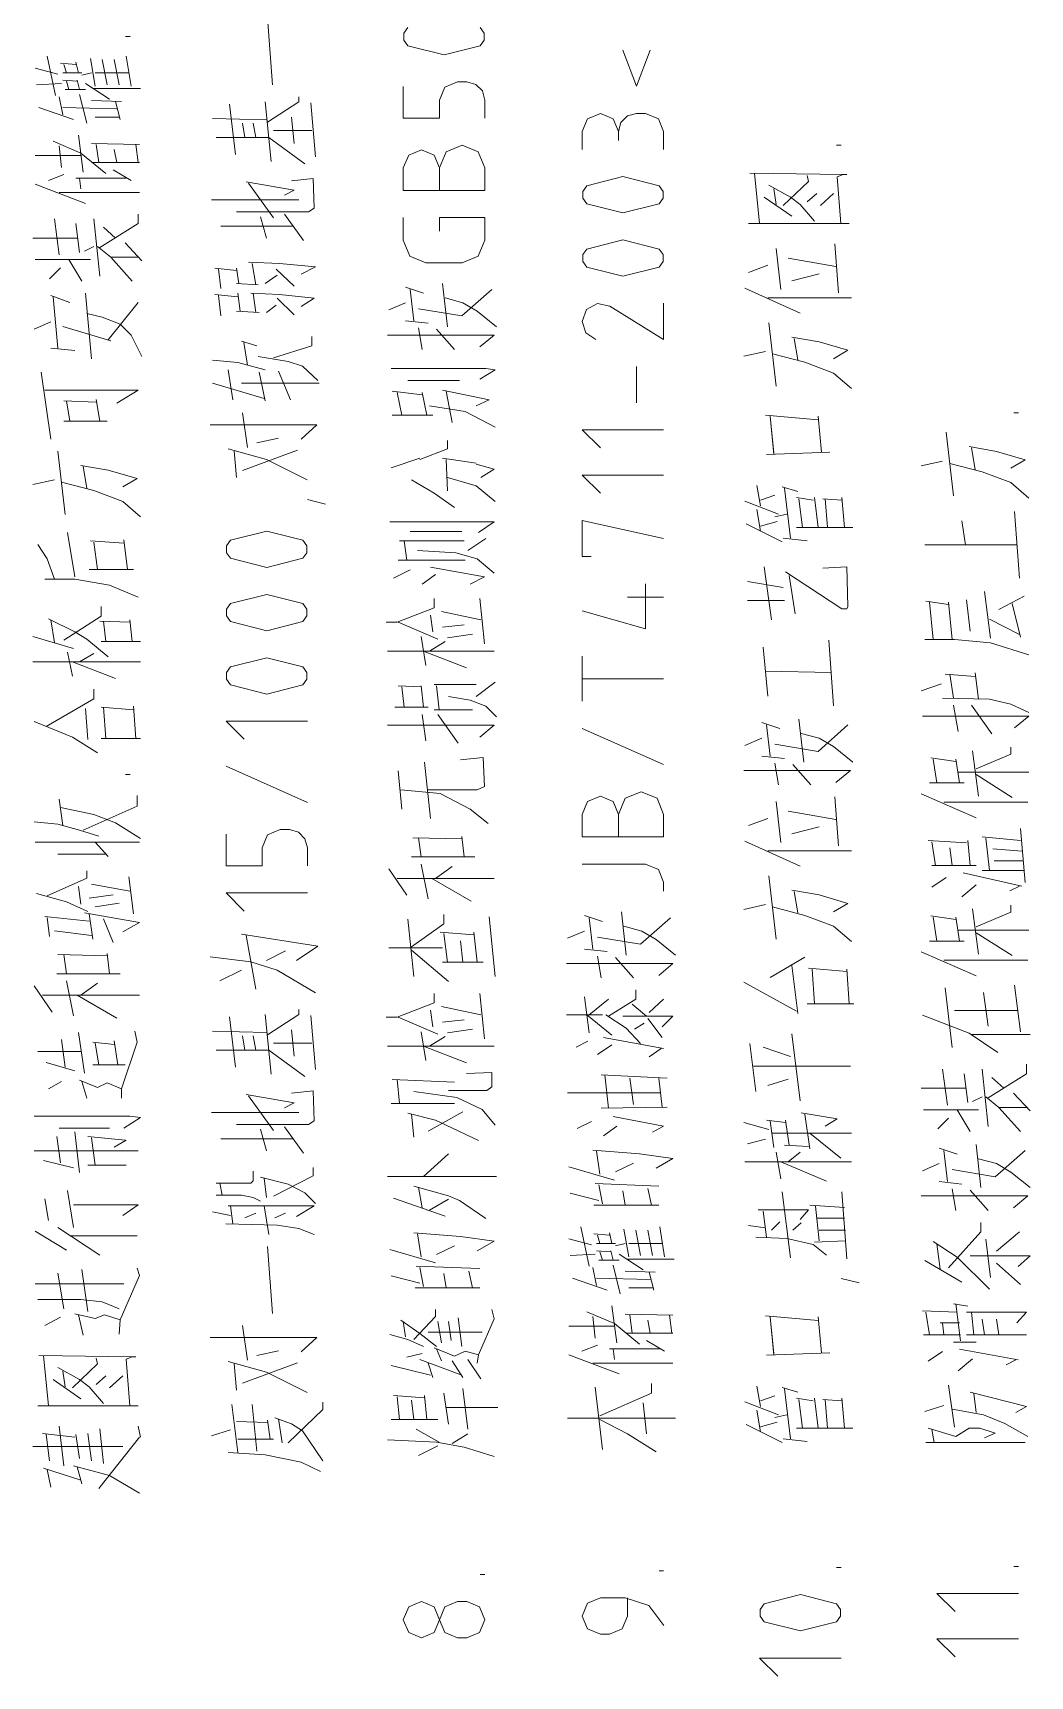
# Model space of a CAD drawing. Header units: millimetres. Extents: x 0 to 829, y 0 to 586.
# Drawn here: x 422.6 to 461.4, y 402.5 to 466.5 of the extents above; entities that cross this region are included whole.
import ezdxf

# ---------------------------------------------------------------- set-up
doc = ezdxf.new("R2010")
doc.units = ezdxf.units.MM

msp = doc.modelspace()

# ---------------------------------------------------------------- linework, layer by layer
at = {"color": 0, "lineweight": 0}
for points in [[(431.881139, 464.431944), (431.694167, 467.038972)], [(437.151639, 466.6615), (436.996417, 466.442778), (436.996417, 466.174667), (437.151639, 465.955944)], [(439.970333, 465.955944), (440.125556, 466.174667), (440.125556, 466.442778), (439.970333, 466.6615)], [(426.342528, 466.315778), (426.166139, 466.315778)], [(437.151639, 465.955944), (438.559222, 465.603167), (439.970333, 465.955944)], [(445.523056, 465.786611), (446.052222, 464.379028), (446.581389, 465.786611)], [(423.442694, 464.015667), (423.114611, 465.553778)], [(424.232917, 465.229222), (423.629667, 465.275083)], [(423.8625, 464.901139), (423.76725, 465.229222)], [(424.328167, 464.901139), (424.232917, 465.320944)], [(424.980806, 464.389611), (424.793833, 465.462056)], [(425.2595, 465.416194), (425.446472, 464.435472)], [(425.912139, 464.435472), (425.725167, 465.416194)], [(426.377806, 464.389611), (426.190833, 465.553778)], [(422.648944, 465.088111), (423.534417, 464.855278)], [(422.694806, 464.435472), (423.675528, 464.481333)], [(423.721389, 464.901139), (424.46575, 464.901139)], [(424.282306, 464.576583), (423.721389, 464.622444)], [(423.8625, 464.576583), (423.954222, 464.2485)], [(424.374028, 464.2485), (424.282306, 464.622444)], [(424.46575, 464.809417), (424.839694, 464.901139)], [(424.606861, 464.481333), (425.538194, 463.878083)], [(424.980806, 464.901139), (426.286083, 464.901139)], [(439.088389, 464.548361), (438.590972, 464.340222), (438.382833, 463.842806)], [(439.441167, 464.548361), (439.088389, 464.548361)], [(440.143194, 463.842806), (440.051472, 464.195583), (439.793944, 464.453111), (439.441167, 464.548361)], [(423.721389, 463.271306), (423.580278, 463.969806)], [(423.816639, 464.2485), (424.606861, 464.2485)], [(424.652722, 462.943222), (424.374028, 464.065056)], [(424.934944, 464.297889), (426.75175, 464.297889)], [(431.694167, 462.985556), (432.907722, 463.779306), (432.907722, 463.96275)], [(438.382833, 463.842806), (438.382833, 463.140778), (436.97525, 463.140778), (436.97525, 464.371972)], [(440.143194, 463.140778), (440.143194, 463.842806)], [(422.790056, 463.55), (424.141194, 463.084333)], [(423.721389, 463.55), (425.820417, 463.504139)], [(424.839694, 463.828694), (426.003861, 463.782833)], [(425.958, 463.084333), (425.771028, 463.782833)], [(430.438278, 461.726139), (430.205444, 463.684056)], [(431.835278, 461.447444), (431.602444, 463.779306)], [(433.560361, 461.634417), (433.373389, 463.729917)], [(445.346667, 462.618667), (445.142056, 463.116083), (444.644639, 463.324222), (444.143694, 463.116083), (443.939083, 462.618667)], [(446.052222, 463.324222), (445.699444, 463.228972), (445.441917, 462.971444), (445.346667, 462.618667)], [(446.052222, 463.324222), (446.405, 463.324222)], [(447.107028, 462.618667), (446.902417, 463.116083), (446.405, 463.324222)], [(424.980806, 463.179583), (425.912139, 463.179583)], [(429.552806, 463.126667), (431.648306, 463.077278)], [(430.808694, 462.378778), (430.716972, 462.939694)], [(431.2285, 462.378778), (431.136778, 462.939694)], [(431.927, 462.661), (433.41925, 462.661)], [(432.72075, 462.145944), (432.6255, 463.172528)], [(443.939083, 461.913111), (443.939083, 462.618667)], [(445.346667, 462.618667), (445.346667, 462.265889)], [(447.107028, 462.618667), (447.107028, 461.913111)], [(423.347444, 462.244722), (424.419889, 461.779056), (425.400611, 460.988833)], [(423.675528, 461.221667), (423.580278, 462.05775)], [(424.328167, 462.477556), (424.515139, 461.034694)], [(424.839694, 462.153), (426.705889, 462.107139)], [(425.118389, 461.408639), (425.026667, 462.107139)], [(426.6565, 461.408639), (426.564778, 462.107139)], [(429.690389, 462.378778), (431.740028, 462.378778)], [(431.740028, 462.378778), (433.140556, 461.355722)], [(440.143194, 461.204028), (439.885667, 461.824917), (439.264778, 462.082444), (438.640361, 461.824917), (438.382833, 461.204028), (438.178222, 461.701444), (437.680806, 461.906056), (437.183389, 461.701444), (436.97525, 461.204028)], [(454.010889, 462.082444), (453.8345, 462.082444)], [(422.648944, 461.687333), (424.419889, 461.687333)], [(424.885556, 461.408639), (426.705889, 461.408639)], [(425.820417, 461.408639), (425.725167, 461.920167)], [(423.164, 460.706611), (423.76725, 460.939444)], [(424.232917, 460.801861), (426.190833, 460.801861)], [(424.419889, 460.382056), (424.374028, 460.801861)], [(426.377806, 460.706611), (425.679306, 461.126417)], [(430.484139, 459.489528), (433.278139, 459.489528), (433.510972, 459.630639), (433.465111, 460.794806), (432.6255, 460.703083)], [(430.854556, 460.657222), (432.72075, 460.329139), (432.346806, 460.142167)], [(436.97525, 461.204028), (436.97525, 460.322083), (440.143194, 460.322083)], [(438.382833, 461.204028), (438.382833, 460.322083)], [(440.143194, 460.322083), (440.143194, 461.204028)], [(446.930639, 460.505528), (445.523056, 460.861833), (444.115472, 460.505528)], [(454.095556, 460.950028), (450.458417, 460.995889)], [(450.645389, 460.995889), (450.832361, 459.037972)], [(451.763694, 459.736472), (452.740889, 460.667806), (452.695028, 460.900639)], [(454.233139, 460.950028), (454.095556, 460.950028), (453.862722, 460.854778)], [(454.000306, 459.037972), (453.862722, 460.854778)], [(422.648944, 460.569028), (424.606861, 459.821139)], [(423.580278, 460.240944), (426.705889, 460.240944)], [(431.927, 459.256694), (430.949806, 460.607833)], [(444.115472, 460.505528), (443.96025, 460.286806), (443.96025, 460.018694), (444.115472, 459.8035)], [(446.930639, 459.8035), (447.089389, 460.018694), (447.089389, 460.286806), (446.930639, 460.505528)], [(451.019333, 460.064556), (452.091778, 459.316667)], [(452.416333, 459.782333), (452.042389, 460.064556), (451.206306, 460.530222)], [(451.485, 459.782333), (451.38975, 460.389111)], [(452.695028, 459.877583), (453.068972, 460.202139)], [(453.210083, 459.736472), (453.721611, 460.202139)], [(425.167778, 458.099583), (426.6565, 459.030917), (426.6565, 459.401333)], [(429.503417, 459.955194), (432.907722, 459.955194)], [(433.094694, 458.371222), (432.346806, 459.397806)], [(444.115472, 459.8035), (445.523056, 459.447194), (446.930639, 459.8035)], [(452.97725, 459.129694), (452.416333, 459.782333)], [(423.580278, 457.817361), (423.396833, 459.217889)], [(424.374028, 457.912611), (424.232917, 459.030917)], [(425.167778, 456.981278), (424.934944, 459.217889)], [(425.305361, 458.889806), (425.771028, 458.47)], [(429.877361, 458.932139), (432.674889, 458.932139)], [(431.648306, 458.466472), (431.415472, 459.302556)], [(436.97525, 458.385333), (436.97525, 459.267278)], [(438.382833, 458.738111), (438.382833, 459.267278), (440.143194, 459.267278), (440.143194, 458.385333)], [(450.412556, 459.037972), (454.328389, 459.037972)], [(450.458417, 459.037972), (454.141417, 459.037972)], [(422.557222, 458.47), (424.282306, 458.47)], [(424.561, 457.958472), (424.934944, 458.145444)], [(425.072528, 458.145444), (425.587583, 457.725639), (426.423667, 456.794306)], [(426.797611, 457.584528), (426.144972, 458.283028)], [(436.97525, 458.385333), (437.232778, 457.764444), (437.857194, 457.506917)], [(439.264778, 457.506917), (439.885667, 457.764444), (440.143194, 458.385333)], [(446.930639, 458.039611), (445.523056, 458.395917), (444.115472, 458.039611)], [(453.908583, 456.335694), (453.767472, 458.244222)], [(422.648944, 457.633917), (424.793833, 457.633917)], [(424.46575, 456.794306), (423.954222, 457.633917)], [(425.587583, 457.725639), (426.6565, 457.725639)], [(430.949806, 457.531611), (432.159833, 457.48575)], [(431.2285, 456.646139), (431.090917, 457.48575)], [(432.159833, 457.48575), (433.560361, 457.348167), (432.999444, 457.065944)], [(439.264778, 457.506917), (437.857194, 457.506917)], [(444.115472, 458.039611), (443.96025, 457.824417), (443.96025, 457.556306), (444.115472, 457.337583)], [(446.930639, 457.337583), (447.089389, 457.556306), (447.089389, 457.824417), (446.930639, 458.039611)], [(451.671972, 456.473278), (451.485, 458.060778)], [(451.950667, 457.686833), (453.813333, 457.35875)], [(423.209861, 456.886028), (423.629667, 457.305833)], [(429.644528, 457.298778), (430.484139, 457.207056)], [(429.785639, 457.252917), (429.877361, 456.508556)], [(430.575861, 456.695528), (430.484139, 457.298778)], [(431.602444, 456.695528), (432.068111, 457.020083)], [(432.72075, 456.600278), (432.02225, 457.252917)], [(444.115472, 457.337583), (445.523056, 456.981278), (446.930639, 457.337583)], [(450.412556, 457.125917), (451.156917, 457.408139)], [(452.091778, 456.801361), (453.160694, 457.080056)], [(423.255722, 456.233389), (424.000083, 455.954694)], [(423.534417, 454.18375), (423.347444, 456.187528)], [(424.606861, 456.328639), (424.839694, 453.763944)], [(430.53, 456.180472), (429.644528, 456.275722)], [(429.785639, 456.229861), (429.877361, 455.436111)], [(430.484139, 456.695528), (431.32375, 456.646139)], [(430.621722, 455.623083), (430.53, 456.321583)], [(431.041528, 456.321583), (432.159833, 456.275722), (433.510972, 456.134611), (432.999444, 455.810056)], [(431.2285, 455.577222), (431.136778, 456.321583)], [(437.059917, 456.557944), (437.758417, 456.325111)], [(437.384472, 455.252667), (437.243361, 456.466222)], [(437.571444, 455.718333), (439.250667, 455.439639), (440.414833, 456.466222)], [(438.68975, 455.019833), (438.502778, 456.699056)], [(450.271444, 456.522667), (452.416333, 455.541944)], [(424.652722, 455.534889), (425.2595, 455.393778), (425.958, 455.115083)], [(425.492333, 454.508306), (426.6565, 455.954694)], [(430.484139, 455.623083), (431.369611, 455.577222)], [(431.648306, 455.577222), (432.02225, 455.855917)], [(432.72075, 455.481972), (432.068111, 456.134611)], [(436.407278, 455.672472), (437.059917, 455.951167)], [(438.598028, 456.138139), (439.296528, 455.951167), (439.853917, 455.626611), (440.601806, 455.019833)], [(445.011528, 455.824167), (444.535278, 455.922944), (444.108417, 455.683056), (443.939083, 455.224444)], [(445.011528, 455.824167), (447.107028, 454.518889), (447.107028, 455.93)], [(451.156917, 456.148722), (454.420111, 456.148722)], [(422.603083, 454.928111), (423.255722, 455.210333)], [(423.721389, 455.023361), (425.587583, 454.462444)], [(425.958, 455.115083), (426.377806, 454.695278), (426.797611, 453.855667)], [(437.059917, 455.252667), (437.945389, 455.160944)], [(437.712556, 454.134361), (437.571444, 454.973972)], [(438.968444, 454.134361), (438.269944, 454.928111)], [(443.939083, 455.224444), (444.083722, 454.783472), (444.46825, 454.518889)], [(451.485, 452.698556), (451.206306, 455.168)], [(430.671111, 454.458917), (431.274361, 454.271944)], [(430.903944, 453.524056), (430.762833, 454.409528)], [(431.927, 453.806278), (433.41925, 454.271944), (433.41925, 454.642361)], [(436.357889, 454.695278), (440.506556, 454.695278), (439.949167, 454.229611)], [(452.091778, 454.610611), (453.160694, 454.423639), (454.279, 454.099083), (453.721611, 453.771)], [(452.324611, 453.725139), (452.1835, 454.56475)], [(423.255722, 454.18375), (424.187056, 454.092028)], [(429.552806, 453.711028), (430.53, 453.619306), (431.602444, 453.340611)], [(431.32375, 453.852139), (432.487917, 453.665167), (433.045306, 453.478194), (433.652083, 452.920806)], [(450.225583, 453.86625), (451.065194, 454.049694)], [(451.343889, 453.957972), (452.603306, 453.633417), (453.721611, 453.213611), (454.420111, 452.606833)], [(423.255722, 450.641861), (422.881778, 453.252417)], [(430.343028, 452.172917), (430.156056, 453.340611)], [(431.602444, 452.127056), (431.369611, 453.245361)], [(432.579639, 452.172917), (432.113972, 453.291222)], [(436.499, 453.39), (440.182, 453.39), (440.552417, 453.344139), (439.949167, 452.970194)], [(446.052222, 452.0565), (446.052222, 453.464083)], [(423.022889, 452.553917), (426.6565, 452.553917), (425.820417, 452.038861)], [(429.552806, 452.825556), (431.556583, 452.218778)], [(430.671111, 452.825556), (433.697944, 452.825556)], [(436.544861, 452.504528), (437.712556, 452.363417)], [(436.918806, 451.573194), (436.731833, 452.458667)], [(437.151639, 452.924333), (439.155417, 452.924333)], [(437.896, 451.573194), (437.712556, 452.458667)], [(438.502778, 452.550389), (440.319583, 452.176444)], [(438.876722, 451.290972), (438.643889, 452.504528)], [(425.026667, 452.084722), (423.76725, 452.134111)], [(423.8625, 452.134111), (424.000083, 451.340361)], [(425.167778, 451.340361), (425.026667, 452.179972)], [(437.99125, 451.943611), (439.38825, 451.710778)], [(439.38825, 451.710778), (440.552417, 451.107528)], [(440.319583, 452.176444), (439.808056, 451.943611)], [(423.76725, 451.340361), (425.446472, 451.340361)], [(429.457556, 451.195722), (433.606222, 451.195722), (432.999444, 450.634806)], [(430.903944, 450.31025), (430.716972, 451.661389)], [(436.544861, 451.573194), (438.128833, 451.573194)], [(453.114833, 451.393278), (451.065194, 451.58025)], [(451.38975, 450.042139), (451.252167, 451.534389)], [(451.38975, 450.091528), (451.252167, 451.534389)], [(453.255944, 450.137389), (453.114833, 451.534389)], [(460.911222, 451.668444), (460.738361, 451.668444)], [(431.274361, 450.497222), (432.113972, 450.684194)], [(437.617306, 449.848111), (438.68975, 450.267917), (438.68975, 450.592472)], [(447.107028, 450.998167), (443.939083, 450.998167), (444.644639, 450.296139)], [(458.385333, 448.437), (458.106639, 450.906444)], [(423.816639, 447.70675), (423.534417, 450.176194)], [(430.156056, 450.264389), (431.648306, 449.844583), (433.232278, 449.050833)], [(430.484139, 449.146083), (430.388889, 450.169139)], [(430.716972, 449.424778), (432.861861, 450.215)], [(436.499, 449.520028), (437.617306, 449.893972)], [(438.502778, 449.893972), (439.808056, 449.707)], [(438.68975, 448.634556), (438.643889, 449.848111)], [(451.111056, 450.042139), (453.5805, 450.137389)], [(457.125917, 449.601167), (457.965528, 449.788139)], [(458.992111, 450.349056), (460.064556, 450.162083), (461.182861, 449.834), (460.621944, 449.509444)], [(459.224944, 449.463583), (459.083833, 450.299667)], [(424.419889, 449.615278), (425.492333, 449.428306), (426.610639, 449.10375), (426.05325, 448.779194)], [(424.652722, 448.729806), (424.515139, 449.569417)], [(438.68975, 449.149611), (439.808056, 448.821528), (440.552417, 448.21475)], [(439.808056, 449.661139), (440.506556, 449.474167), (439.995028, 449.149611)], [(447.107028, 449.237806), (443.939083, 449.237806), (444.644639, 448.535778)], [(458.244222, 449.696417), (459.503639, 449.368333), (460.621944, 448.948528), (461.320444, 448.345278)], [(422.557222, 448.870917), (423.396833, 449.057889)], [(423.675528, 448.962639), (424.934944, 448.638083), (426.05325, 448.218278), (426.75175, 447.6115)], [(437.29275, 449.054361), (438.178222, 448.542833), (438.968444, 447.981917)], [(450.878222, 448.038361), (450.737111, 448.832111)], [(451.717833, 448.78625), (452.324611, 448.599278)], [(452.042389, 446.782472), (451.809556, 448.736861)], [(433.948417, 448.112444), (433.242861, 448.288833)], [(450.271444, 448.225333), (451.576722, 447.713806)], [(450.878222, 447.061167), (450.737111, 447.900778)], [(450.878222, 448.271194), (451.439139, 448.458167)], [(452.275222, 448.366444), (452.927861, 448.271194)], [(452.508056, 447.202278), (452.370472, 448.320583)], [(453.114833, 447.202278), (452.97725, 448.366444)], [(453.301806, 448.320583), (454.046167, 448.271194)], [(453.393528, 448.320583), (453.488778, 447.202278)], [(454.046167, 448.366444), (454.141417, 447.202278)], [(436.453139, 447.424528), (440.506556, 447.424528), (439.899778, 447.004722)], [(447.107028, 446.771889), (443.939083, 447.477444), (443.939083, 446.069861), (444.291861, 446.069861)], [(450.320833, 447.339861), (451.717833, 446.641361)], [(451.530861, 447.435111), (450.878222, 447.248139)], [(451.439139, 447.618556), (451.904806, 447.713806)], [(458.713417, 447.459806), (458.851, 446.524944)], [(460.950028, 445.223194), (460.763056, 447.830222)], [(424.187056, 445.283167), (423.908361, 447.00825)], [(424.793833, 446.680167), (426.099111, 446.588444)], [(425.072528, 445.561861), (424.934944, 446.634306)], [(426.236694, 445.561861), (426.099111, 446.726028)], [(430.251306, 446.704861), (430.092556, 446.486139), (430.092556, 446.218028), (430.251306, 446.002833)], [(433.066472, 446.704861), (431.658889, 447.061167), (430.251306, 446.704861)], [(433.066472, 446.002833), (433.225222, 446.218028), (433.225222, 446.486139), (433.066472, 446.704861)], [(436.827083, 446.680167), (439.342389, 446.680167)], [(437.105778, 445.932278), (437.010528, 446.680167)], [(439.250667, 447.050583), (437.243361, 447.050583)], [(440.182, 446.771889), (439.4835, 446.306222)], [(451.763694, 446.782472), (452.695028, 446.687222)], [(452.275222, 447.202278), (454.465972, 447.202278)], [(422.744194, 446.539056), (423.114611, 445.981667), (423.396833, 445.187917)], [(430.251306, 446.002833), (431.658889, 445.646528), (433.066472, 446.002833)], [(439.38825, 445.932278), (436.777694, 445.932278)], [(437.525583, 446.306222), (439.014306, 446.210972)], [(440.506556, 445.42075), (439.853917, 445.978139), (439.014306, 446.210972)], [(457.267028, 446.524944), (460.854778, 446.524944)], [(424.747972, 445.561861), (426.473056, 445.561861)], [(436.59425, 445.233778), (437.243361, 445.558333)], [(437.712556, 445.000944), (438.224083, 445.374889)], [(438.037111, 445.653583), (440.136139, 445.279639), (439.575222, 445.000944)], [(451.298028, 443.611), (451.019333, 445.664167)], [(451.855417, 445.477194), (454.046167, 444.030806), (454.233139, 444.030806), (454.279, 444.126056), (454.233139, 445.664167), (453.301806, 445.614778)], [(451.996528, 445.336083), (452.229361, 443.843833)], [(423.022889, 445.187917), (424.187056, 445.187917), (425.538194, 444.955083), (426.6565, 444.489417)], [(443.939083, 443.956722), (446.405, 443.251167), (446.405, 445.011528)], [(450.366694, 445.10325), (451.763694, 444.870417)], [(459.831722, 442.891333), (459.598889, 444.708139)], [(425.213639, 443.745056), (425.213639, 444.119)], [(430.251306, 444.242472), (430.092556, 444.02375), (430.092556, 443.755639), (430.251306, 443.536917)], [(433.066472, 444.242472), (431.658889, 444.59525), (430.251306, 444.242472)], [(433.066472, 443.536917), (433.225222, 443.755639), (433.225222, 444.02375), (433.066472, 444.242472)], [(436.731833, 443.508694), (438.178222, 444.069611), (438.178222, 444.440028)], [(440.136139, 442.669083), (439.949167, 444.440028)], [(445.699444, 444.485889), (447.107028, 444.485889)], [(451.809556, 444.358889), (450.366694, 444.358889)], [(458.198361, 444.196611), (457.312889, 444.337722)], [(457.454, 444.288333), (457.595111, 442.845472)], [(458.339472, 442.845472), (458.198361, 444.288333)], [(459.037972, 443.170028), (458.896861, 444.383583)], [(460.156278, 444.009639), (461.137, 444.521167)], [(460.995889, 442.937194), (460.667806, 444.242472)], [(423.164, 443.649806), (424.187056, 443.138278), (424.652722, 442.859583), (425.492333, 442.161083)], [(423.396833, 442.718472), (423.255722, 443.603944)], [(423.76725, 442.813722), (425.213639, 443.745056)], [(425.167778, 443.558083), (426.331944, 443.512222)], [(425.400611, 442.764333), (425.305361, 443.558083)], [(426.423667, 442.764333), (426.331944, 443.603944)], [(430.251306, 443.536917), (431.658889, 443.180611), (433.066472, 443.536917)], [(436.312028, 443.508694), (436.731833, 443.508694)], [(436.777694, 443.508694), (438.315806, 442.856056)], [(438.128833, 443.138278), (438.037111, 443.787389)], [(438.456917, 443.9285), (439.995028, 443.603944)], [(438.502778, 443.321722), (439.342389, 443.416972)], [(459.782333, 443.635694), (460.950028, 443.032444)], [(422.557222, 442.951306), (424.141194, 442.485639)], [(425.213639, 442.764333), (426.75175, 442.764333)], [(437.850139, 441.833), (437.663167, 442.951306)], [(437.99125, 442.390389), (438.598028, 442.764333)], [(438.68975, 442.901917), (439.666944, 443.043028)], [(453.721611, 440.256083), (453.534639, 442.820778)], [(457.267028, 442.845472), (458.431194, 442.845472), (459.831722, 442.704361), (461.320444, 442.238694)], [(424.095333, 441.413194), (423.908361, 442.348056)], [(424.374028, 441.974111), (424.934944, 442.298667)], [(433.066472, 441.776556), (431.658889, 442.129333), (430.251306, 441.776556)], [(436.357889, 442.390389), (440.506556, 442.390389)], [(437.758417, 442.390389), (439.434111, 441.73775)], [(443.939083, 440.436), (443.939083, 442.196361)], [(451.156917, 440.630028), (450.973472, 442.538556)], [(422.557222, 441.974111), (426.705889, 441.974111)], [(422.694806, 441.974111), (426.75175, 441.974111)], [(424.095333, 441.974111), (425.771028, 441.321472)], [(430.251306, 441.776556), (430.092556, 441.557833), (430.092556, 441.289722), (430.251306, 441.071)], [(433.066472, 441.071), (433.225222, 441.289722), (433.225222, 441.557833), (433.066472, 441.776556)], [(451.065194, 441.607222), (453.626361, 441.561361)], [(458.060778, 441.494333), (459.224944, 441.399083)], [(458.244222, 441.494333), (458.385333, 440.559472)], [(459.366056, 440.513611), (459.224944, 441.540194)], [(424.934944, 440.527722), (424.934944, 440.901667)], [(430.251306, 441.071), (431.658889, 440.718222), (433.066472, 441.071)], [(436.777694, 441.03925), (437.663167, 440.993389)], [(437.010528, 440.199639), (436.918806, 440.993389)], [(437.663167, 441.03925), (437.758417, 440.199639)], [(438.178222, 441.085111), (439.808056, 441.085111)], [(438.365194, 440.107917), (438.269944, 441.03925)], [(439.808056, 440.619444), (440.552417, 441.180361)], [(447.107028, 441.314417), (443.939083, 441.314417)], [(457.125917, 440.841694), (457.919667, 441.120389)], [(423.06875, 439.455278), (424.934944, 440.527722)], [(425.213639, 440.203167), (426.473056, 440.107917)], [(425.400611, 438.989611), (425.305361, 440.203167)], [(426.564778, 438.989611), (426.473056, 440.249028)], [(436.640111, 440.199639), (437.945389, 440.199639)], [(438.735611, 440.619444), (439.575222, 440.481861), (440.182, 440.249028), (440.601806, 439.829222)], [(457.965528, 440.559472), (459.782333, 440.513611)], [(458.385333, 440.280778), (458.572306, 439.257722)], [(459.877583, 439.162472), (459.083833, 440.280778)], [(461.320444, 440.002083), (460.621944, 440.326639), (459.782333, 440.513611)], [(422.603083, 439.64225), (424.095333, 439.039)], [(424.702111, 438.94375), (424.606861, 440.157306)], [(433.242861, 439.663417), (430.074917, 439.663417), (430.776944, 438.957861)], [(437.850139, 438.894361), (437.712556, 439.920944)], [(438.178222, 440.107917), (439.666944, 440.107917)], [(439.109556, 438.802639), (438.315806, 439.920944)], [(450.924083, 439.603444), (451.622583, 439.370611)], [(452.557444, 438.065333), (452.370472, 439.744556)], [(457.175306, 439.860972), (461.320444, 439.860972), (460.763056, 439.395306)], [(424.095333, 439.039), (425.072528, 438.432222)], [(425.213639, 438.989611), (426.75175, 438.989611)], [(426.473056, 438.989611), (426.564778, 438.989611)], [(436.357889, 439.501139), (440.506556, 439.501139), (439.949167, 439.035472)], [(447.107028, 437.970083), (443.939083, 439.377667)], [(450.271444, 438.717972), (450.924083, 438.996667)], [(451.252167, 438.298167), (451.111056, 439.511722)], [(451.439139, 438.763833), (453.114833, 438.485139), (454.279, 439.511722)], [(452.462194, 439.183639), (453.160694, 438.996667), (453.721611, 438.672111), (454.465972, 438.065333)], [(450.924083, 438.298167), (451.809556, 438.206444)], [(459.129694, 438.509833), (459.366056, 436.738889)], [(459.270806, 437.811333), (460.621944, 438.37225), (460.621944, 438.650944)], [(433.242861, 436.495472), (430.074917, 437.903056)], [(436.918806, 436.237944), (436.777694, 437.730194)], [(438.037111, 435.867528), (437.804278, 438.058278)], [(439.853917, 436.985833), (440.136139, 437.123417), (440.08675, 438.241722), (439.201278, 438.15)], [(450.225583, 437.740778), (454.37425, 437.740778), (453.813333, 437.275111)], [(451.576722, 437.179861), (451.439139, 438.019472)], [(452.836139, 437.179861), (452.137639, 437.973611)], [(457.499861, 438.231139), (458.480583, 438.090028)], [(457.732694, 437.253944), (457.595111, 438.185278)], [(458.618167, 437.253944), (458.480583, 438.185278)], [(458.572306, 437.670222), (461.320444, 437.670222)], [(426.342528, 437.5785), (426.166139, 437.5785)], [(438.411056, 436.844722), (436.872944, 436.985833)], [(439.853917, 436.985833), (437.945389, 436.985833)], [(457.454, 437.253944), (458.805139, 437.253944)], [(460.667806, 436.693028), (459.270806, 437.5785)], [(423.721389, 435.602944), (423.580278, 436.629528)], [(424.515139, 435.4195), (426.610639, 436.350833), (426.610639, 436.770639)], [(438.411056, 436.844722), (439.575222, 436.237944)], [(447.107028, 436.033333), (446.8495, 436.65775), (446.228611, 436.915278), (445.604194, 436.65775), (445.346667, 436.033333), (445.142056, 436.53075), (444.644639, 436.738889), (444.143694, 436.53075), (443.939083, 436.033333)], [(451.671972, 434.94325), (451.485, 436.527222)], [(453.908583, 434.805667), (453.767472, 436.714194)], [(457.125917, 436.834139), (459.270806, 435.899278)], [(458.011389, 436.506056), (461.274583, 436.506056)], [(422.603083, 435.744056), (423.534417, 435.652333), (424.374028, 435.4195), (425.118389, 435.186667)], [(423.629667, 436.304972), (424.934944, 436.02275)], [(424.934944, 436.02275), (425.771028, 435.698194), (426.75175, 435.091417)], [(439.575222, 436.237944), (440.273722, 435.680556)], [(443.939083, 436.033333), (443.939083, 435.154917), (447.107028, 435.154917)], [(445.346667, 436.033333), (445.346667, 435.154917)], [(447.107028, 435.154917), (447.107028, 436.033333)], [(450.412556, 435.595889), (451.156917, 435.874583)], [(451.950667, 436.156806), (453.813333, 435.828722)], [(431.4825, 434.735111), (431.4825, 434.029556), (430.074917, 434.029556), (430.074917, 435.26075)], [(432.188056, 435.437139), (431.690639, 435.232528), (431.4825, 434.735111)], [(432.540833, 435.437139), (432.188056, 435.437139)], [(433.242861, 434.735111), (433.147611, 435.084361), (432.890083, 435.345417), (432.540833, 435.437139)], [(439.250667, 435.073778), (437.338611, 435.119639)], [(437.571444, 435.119639), (437.663167, 434.375278)], [(439.342389, 434.375278), (439.250667, 435.169028)], [(452.091778, 435.271333), (453.160694, 435.550028)], [(459.503639, 435.154917), (460.995889, 435.013806)], [(459.64475, 435.109056), (459.782333, 433.849639)], [(461.182861, 433.383972), (460.995889, 435.483)], [(422.648944, 434.950306), (426.705889, 434.950306)], [(423.534417, 434.484639), (425.400611, 434.484639)], [(425.492333, 434.392917), (424.980806, 434.950306)], [(433.242861, 434.029556), (433.242861, 434.735111)], [(450.271444, 434.989111), (452.416333, 434.011917)], [(451.156917, 434.618694), (454.420111, 434.618694)], [(457.408139, 435.013806), (458.896861, 434.922083)], [(457.545722, 434.967944), (457.686833, 434.036611)], [(458.339472, 434.036611), (458.244222, 434.735111)], [(459.037972, 434.036611), (458.94625, 435.013806)], [(461.04175, 434.597528), (459.923444, 434.68925)], [(423.114611, 432.854806), (424.652722, 433.553306), (424.652722, 433.832)], [(437.105778, 432.883028), (436.407278, 433.909611)], [(437.29275, 434.375278), (439.762194, 434.375278)], [(437.663167, 434.096583), (437.945389, 432.745444)], [(438.224083, 433.535667), (438.876722, 434.001333)], [(446.405, 434.096583), (443.939083, 434.096583)], [(447.107028, 433.394556), (446.902417, 433.891972), (446.405, 434.096583)], [(457.545722, 434.036611), (459.270806, 434.036611)], [(459.503639, 433.849639), (461.137, 433.849639)], [(459.969306, 434.223583), (461.087611, 434.223583)], [(424.419889, 432.53025), (424.328167, 433.22875)], [(424.839694, 433.320472), (426.331944, 433.041778)], [(426.473056, 432.156306), (426.286083, 433.599167)], [(436.731833, 433.535667), (440.506556, 433.535667)], [(439.621083, 432.650194), (438.082972, 433.535667)], [(447.107028, 433.041778), (447.107028, 433.394556)], [(451.485, 431.168528), (451.206306, 433.637972)], [(457.545722, 433.197), (458.106639, 433.570944)], [(458.713417, 432.826583), (459.270806, 433.29225)], [(461.04175, 433.242861), (458.759278, 433.757917)], [(460.576083, 433.059417), (460.950028, 433.242861)], [(422.694806, 432.946528), (423.8625, 432.621972), (424.702111, 432.248028)], [(424.747972, 432.763083), (425.679306, 432.900667)], [(424.980806, 432.435), (425.912139, 432.576111)], [(433.242861, 432.97475), (430.074917, 432.97475), (430.776944, 432.269194)], [(450.225583, 432.332694), (451.065194, 432.519667)], [(452.091778, 433.080583), (453.160694, 432.893611), (454.279, 432.565528), (453.721611, 432.240972)], [(452.324611, 432.195111), (452.1835, 433.034722)], [(459.270806, 431.658889), (460.621944, 432.219806), (460.621944, 432.4985)], [(424.747972, 431.877611), (423.022889, 432.061056)], [(423.209861, 431.270833), (423.114611, 432.015194)], [(424.561, 432.202167), (426.705889, 431.828222), (426.05325, 431.457806)], [(424.885556, 431.175583), (424.747972, 432.156306)], [(425.679306, 431.038), (425.305361, 431.969333)], [(437.384472, 429.715083), (437.151639, 431.951694)], [(437.29275, 430.87925), (438.548639, 431.764722), (438.548639, 432.138667)], [(440.552417, 429.715083), (440.319583, 432.043417)], [(444.020222, 432.092806), (444.72225, 431.859972)], [(444.348306, 430.787528), (444.207194, 432.001083)], [(444.535278, 431.253194), (446.210972, 430.9745), (447.378667, 432.001083)], [(445.653583, 430.554694), (445.466611, 432.233917)], [(451.343889, 432.427944), (452.603306, 432.099861), (453.721611, 431.680056), (454.420111, 431.076806)], [(457.499861, 432.078694), (458.480583, 431.941111)], [(457.732694, 431.1015), (457.595111, 432.032833)], [(458.618167, 431.1015), (458.480583, 432.032833)], [(459.129694, 432.357389), (459.366056, 430.586444)], [(423.396833, 431.503667), (424.839694, 431.316694)], [(430.671111, 431.369611), (433.652083, 430.900417), (432.812472, 430.343028)], [(431.2285, 429.224722), (430.854556, 431.320222)], [(438.411056, 431.440167), (439.716333, 431.344917)], [(438.68975, 430.276), (438.548639, 431.394306)], [(439.716333, 431.440167), (439.853917, 430.276)], [(443.371111, 431.207333), (444.020222, 431.489556)], [(445.558333, 431.673), (446.260361, 431.489556), (446.81775, 431.161472), (447.562111, 430.554694)], [(458.572306, 431.521306), (461.320444, 431.521306)], [(460.667806, 430.540583), (459.270806, 431.426056)], [(425.446472, 430.526472), (423.534417, 430.572333)], [(423.76725, 430.572333), (423.8625, 429.824444)], [(425.538194, 429.824444), (425.446472, 430.618194)], [(431.648306, 430.343028), (432.392667, 430.716972)], [(436.407278, 430.833389), (438.502778, 430.833389)], [(437.29275, 430.741667), (438.735611, 429.528111)], [(439.296528, 430.276), (439.201278, 431.112083)], [(444.020222, 430.787528), (444.905694, 430.695806)], [(457.125917, 430.681694), (459.270806, 429.750361)], [(457.454, 431.1015), (458.805139, 431.1015)], [(431.041528, 430.297167), (429.457556, 430.484139)], [(429.8315, 429.549278), (430.671111, 429.969083)], [(431.041528, 430.297167), (432.068111, 429.969083)], [(433.560361, 429.083611), (432.068111, 429.969083)], [(438.502778, 430.276), (440.08675, 430.276)], [(443.321722, 430.230139), (447.470389, 430.230139), (446.913, 429.764472)], [(444.672861, 429.669222), (444.535278, 430.508833)], [(445.932278, 429.669222), (445.233778, 430.462972)], [(451.252167, 429.676278), (452.603306, 430.470028)], [(452.324611, 428.279278), (452.091778, 430.145472)], [(452.740889, 430.050222), (454.233139, 429.909111)], [(452.97725, 428.653222), (452.882, 430.004361)], [(454.233139, 430.004361), (454.328389, 428.653222)], [(458.011389, 430.353611), (461.274583, 430.353611)], [(423.301583, 428.335722), (422.603083, 429.358778)], [(423.488556, 429.824444), (425.958, 429.824444)], [(423.8625, 429.54575), (424.141194, 428.194611)], [(424.419889, 428.988361), (425.072528, 429.454028)], [(450.225583, 429.492833), (452.275222, 428.374528)], [(460.995889, 427.559611), (460.763056, 429.376417)], [(422.931167, 428.988361), (426.705889, 428.988361)], [(425.820417, 428.102889), (424.282306, 428.988361)], [(436.731833, 428.131111), (438.178222, 428.6885), (438.178222, 429.062444)], [(440.136139, 427.2915), (439.949167, 429.062444)], [(444.207194, 427.527861), (444.020222, 428.924861)], [(444.207194, 428.226361), (444.955083, 428.833139)], [(444.955083, 428.1805), (446.027528, 428.833139), (446.027528, 429.203556)], [(446.539056, 428.318083), (447.096444, 428.833139)], [(452.695028, 428.653222), (454.511833, 428.653222)], [(458.060778, 429.284694), (458.339472, 426.952833)], [(459.5495, 429.097722), (459.736472, 427.792444)], [(430.438278, 426.194361), (430.205444, 428.152278)], [(431.835278, 425.915667), (431.602444, 428.244)], [(431.694167, 427.453778), (432.907722, 428.244), (432.907722, 428.430972)], [(433.560361, 426.102639), (433.373389, 428.198139)], [(436.312028, 428.131111), (436.731833, 428.131111)], [(436.777694, 428.131111), (438.315806, 427.478472)], [(438.128833, 427.757167), (438.037111, 428.409806)], [(438.456917, 428.550917), (439.995028, 428.222833)], [(438.502778, 427.944139), (439.342389, 428.035861)], [(443.321722, 428.226361), (444.72225, 428.226361)], [(444.115472, 428.226361), (445.092667, 427.432611)], [(444.859833, 428.226361), (445.653583, 427.711306), (446.210972, 427.108056)], [(445.512472, 428.1805), (447.470389, 428.1805), (447.050583, 427.760694)], [(445.886417, 428.646167), (446.443806, 428.1805)], [(446.493194, 428.08525), (447.050583, 427.340889)], [(458.992111, 427.51375), (457.175306, 428.21225)], [(460.900639, 428.399222), (458.431194, 428.399222)], [(424.561, 425.958), (424.328167, 427.541972)], [(425.072528, 425.397083), (425.446472, 425.584056), (426.003861, 425.351222), (426.610639, 427.168028), (426.518917, 427.587833)], [(429.552806, 427.594889), (431.648306, 427.5455)], [(430.808694, 426.847), (430.716972, 427.407917)], [(431.2285, 426.847), (431.136778, 427.407917)], [(432.72075, 426.614167), (432.6255, 427.64075)], [(437.850139, 426.451889), (437.663167, 427.570194)], [(437.99125, 427.012806), (438.598028, 427.383222)], [(438.68975, 427.524333), (439.666944, 427.665444)], [(445.978139, 427.665444), (446.352083, 427.898278)], [(452.091778, 427.489056), (452.416333, 424.8785)], [(458.992111, 427.51375), (460.110417, 426.765861)], [(459.083833, 427.464361), (461.369833, 427.464361)], [(422.744194, 426.797611), (424.419889, 426.797611)], [(423.816639, 426.190833), (423.675528, 427.263278)], [(425.725167, 427.076306), (424.885556, 427.168028)], [(424.980806, 427.122167), (425.118389, 426.282556)], [(425.866278, 426.282556), (425.725167, 427.217417)], [(429.690389, 426.847), (431.740028, 426.847)], [(431.740028, 426.847), (433.140556, 425.823944)], [(431.927, 427.125694), (433.41925, 427.125694)], [(436.357889, 427.012806), (440.506556, 427.012806)], [(437.758417, 427.012806), (439.434111, 426.360167)], [(443.695667, 426.966944), (444.161333, 427.199778)], [(444.535278, 426.68825), (445.092667, 427.062194)], [(444.768111, 427.340889), (447.096444, 426.921083)], [(446.539056, 426.593), (447.004722, 426.921083)], [(450.69125, 425.248917), (450.458417, 427.115111)], [(452.042389, 426.603583), (450.973472, 426.974)], [(423.06875, 426.377806), (424.187056, 426.049722)], [(424.885556, 426.282556), (426.144972, 426.282556)], [(450.599528, 426.229639), (454.37425, 426.229639)], [(458.1525, 424.716222), (457.965528, 426.113222)], [(459.736472, 423.876611), (459.503639, 426.113222)], [(459.736472, 424.994917), (461.228722, 425.92625), (461.228722, 426.300194)], [(423.164, 425.351222), (423.675528, 425.629917)], [(424.374028, 425.679306), (425.072528, 425.397083)], [(424.652722, 424.977278), (424.46575, 425.629917)], [(438.968444, 425.612278), (436.544861, 425.707528)], [(436.731833, 425.707528), (436.827083, 424.776194)], [(438.735611, 425.287722), (440.227861, 425.287722), (440.414833, 425.428833), (440.414833, 425.986222), (439.434111, 425.940361)], [(444.672861, 425.8945), (447.237556, 425.756917)], [(444.955083, 424.589222), (444.813972, 425.8945)], [(445.932278, 424.730333), (445.791167, 425.756917)], [(447.050583, 424.638611), (446.913, 425.756917)], [(451.156917, 425.48175), (451.950667, 425.718111)], [(458.94625, 424.807944), (458.805139, 425.92625)], [(459.877583, 425.788667), (460.34325, 425.368861)], [(426.003861, 424.977278), (426.003861, 425.351222)], [(430.484139, 423.95775), (433.278139, 423.95775), (433.510972, 424.098861), (433.465111, 425.263028), (432.6255, 425.171306)], [(430.854556, 425.121917), (432.72075, 424.797361), (432.346806, 424.610389)], [(431.927, 423.724917), (430.949806, 425.076056)], [(437.384472, 425.241861), (439.063694, 425.009028), (440.040889, 424.543361), (440.552417, 423.936583)], [(443.371111, 425.196), (446.958861, 425.196)], [(457.125917, 425.368861), (458.851, 425.368861)], [(459.129694, 424.857333), (459.503639, 425.040778)], [(459.64475, 425.040778), (460.156278, 424.6245), (460.995889, 423.689639)], [(461.369833, 424.483389), (460.717194, 425.181889)], [(422.603083, 424.278778), (426.331944, 424.278778), (426.75175, 424.232917), (426.099111, 423.813111)], [(429.503417, 424.423417), (432.907722, 424.423417)], [(436.499, 424.776194), (438.968444, 424.776194)], [(437.151639, 424.40225), (438.224083, 424.123556), (438.643889, 423.936583), (439.899778, 423.329806)], [(437.384472, 423.470917), (437.29275, 424.356389)], [(437.945389, 423.70375), (439.296528, 424.448111)], [(444.672861, 424.589222), (447.237556, 424.638611)], [(446.676639, 423.657889), (447.096444, 423.890722), (445.142056, 424.264667)], [(452.462194, 424.412833), (453.862722, 424.18), (453.393528, 423.897778)], [(452.790278, 423.012306), (452.603306, 424.363444)], [(457.221167, 424.52925), (459.366056, 424.52925)], [(457.778556, 423.784889), (458.198361, 424.204694)], [(459.037972, 423.689639), (458.526444, 424.52925)], [(460.156278, 424.6245), (461.228722, 424.6245)], [(423.580278, 423.813111), (425.538194, 423.813111)], [(424.374028, 422.088028), (424.187056, 423.675528)], [(431.648306, 422.934694), (431.415472, 423.770778)], [(433.094694, 422.839444), (432.346806, 423.866028)], [(443.741528, 423.799), (444.302444, 424.077694)], [(444.768111, 423.520306), (445.279639, 423.890722)], [(450.225583, 424.038889), (451.206306, 423.760194)], [(451.111056, 424.130611), (451.855417, 424.038889)], [(451.38975, 423.061694), (451.252167, 424.08475)], [(451.343889, 423.619083), (454.420111, 423.619083)], [(451.855417, 424.130611), (451.996528, 423.153417)], [(452.790278, 423.619083), (454.000306, 422.641889)], [(422.603083, 422.927639), (426.6565, 422.927639)], [(423.629667, 422.461972), (423.488556, 423.488556)], [(424.702111, 423.488556), (426.144972, 423.347444)], [(424.980806, 422.37025), (424.839694, 423.442694)], [(426.190833, 423.347444), (425.725167, 423.06875)], [(429.877361, 423.400361), (432.674889, 423.400361)], [(447.470389, 422.634833), (446.165111, 422.818278), (444.348306, 422.959389)], [(444.627, 422.028056), (444.489417, 422.913528)], [(450.366694, 423.199278), (451.065194, 423.38625)], [(451.809556, 423.153417), (452.740889, 423.107556)], [(457.827944, 423.037), (458.526444, 422.804167)], [(458.1525, 421.73525), (458.011389, 422.945278)], [(458.339472, 422.200917), (460.015167, 421.918694), (461.182861, 422.945278)], [(459.457778, 421.498889), (459.270806, 423.178111)], [(422.977028, 422.557222), (424.141194, 422.275)], [(424.702111, 422.37025), (426.190833, 422.37025)], [(431.927, 421.16375), (433.465111, 421.953972), (433.465111, 422.282056)], [(437.758417, 421.932806), (438.735611, 422.818278)], [(443.416972, 422.30675), (445.187917, 421.795222)], [(445.233778, 422.119778), (445.932278, 422.447861)], [(447.470389, 422.634833), (446.81775, 422.260889)], [(450.271444, 422.500778), (454.420111, 422.500778)], [(451.485, 422.874722), (451.671972, 421.848139)], [(451.671972, 422.500778), (453.442917, 421.756417)], [(451.950667, 422.500778), (452.416333, 422.874722)], [(457.175306, 422.151528), (457.827944, 422.43375)], [(459.366056, 422.620722), (460.064556, 422.43375), (460.621944, 422.105667), (461.369833, 421.498889)], [(429.690389, 421.675278), (431.041528, 421.675278), (431.136778, 421.767), (431.136778, 422.140944)], [(429.923222, 421.209611), (429.8315, 421.675278)], [(431.415472, 421.908111), (432.487917, 421.629417), (433.140556, 421.301333), (433.560361, 420.881528)], [(431.648306, 421.114361), (431.556583, 421.86225)], [(436.357889, 421.932806), (440.601806, 421.932806)], [(446.913, 421.562389), (444.440028, 421.654111)], [(457.827944, 421.73525), (458.713417, 421.64)], [(423.164, 420.225361), (423.022889, 421.064972)], [(424.141194, 419.946667), (423.908361, 421.389528)], [(429.690389, 421.209611), (430.671111, 421.209611), (431.136778, 421.114361), (431.415472, 420.976778)], [(436.59425, 421.093194), (438.598028, 420.394694)], [(437.384472, 421.558861), (438.735611, 421.184917), (439.155417, 421.001472), (440.182, 420.299444)], [(437.712556, 420.71925), (437.571444, 421.513)], [(437.99125, 420.627528), (438.735611, 421.047333)], [(443.462833, 421.280167), (444.581139, 421.001472)], [(444.581139, 421.60825), (444.72225, 420.863889)], [(445.607722, 420.8145), (445.512472, 421.375417)], [(446.630778, 420.8145), (446.493194, 421.467139)], [(452.042389, 418.771917), (451.717833, 421.336611)], [(454.233139, 418.726056), (454.046167, 421.336611)], [(457.125917, 421.174333), (461.274583, 421.174333), (460.717194, 420.708667)], [(458.480583, 420.613417), (458.339472, 421.453028)], [(459.736472, 420.613417), (459.037972, 421.407167)], [(426.05325, 420.412333), (426.6565, 420.832139), (424.141194, 420.832139)], [(429.552806, 420.556972), (430.251306, 420.415861)], [(430.156056, 420.789806), (433.510972, 420.789806)], [(430.343028, 420.091306), (430.251306, 420.789806)], [(430.808694, 420.324139), (431.2285, 420.511111)], [(431.740028, 419.6715), (431.556583, 420.789806)], [(431.976389, 420.324139), (432.392667, 420.511111)], [(433.510972, 420.789806), (432.812472, 420.37)], [(444.394167, 420.8145), (446.913, 420.8145)], [(452.740889, 420.638111), (450.7865, 420.638111)], [(451.111056, 419.565667), (450.973472, 420.588722)], [(452.740889, 420.638111), (452.416333, 420.264167)], [(452.790278, 420.821556), (454.141417, 420.729833)], [(453.160694, 419.424556), (453.023111, 420.775694)], [(422.648944, 419.805556), (423.8625, 419.061194)], [(425.167778, 418.874222), (423.534417, 419.946667)], [(430.064333, 420.091306), (432.068111, 420.041917)], [(432.068111, 420.041917), (432.907722, 419.904333), (433.510972, 419.6715)], [(440.506556, 419.413972), (439.201278, 419.600944), (437.384472, 419.742056)], [(437.663167, 418.810722), (437.525583, 419.696194)], [(444.207194, 418.440306), (443.882639, 419.978417)], [(445.000944, 419.650333), (444.394167, 419.696194)], [(445.092667, 419.325778), (445.000944, 419.745583)], [(445.745306, 418.810722), (445.558333, 419.883167)], [(446.027528, 419.837306), (446.210972, 418.860111)], [(446.676639, 418.860111), (446.493194, 419.837306)], [(447.145833, 418.810722), (446.958861, 419.978417)], [(450.412556, 420.031333), (451.065194, 419.936083)], [(451.298028, 419.844361), (451.622583, 420.172444)], [(452.137639, 419.844361), (452.462194, 420.123056)], [(453.068972, 420.310028), (454.141417, 420.310028)], [(454.187278, 419.844361), (453.160694, 419.844361)], [(458.198361, 418.376806), (459.457778, 419.777333), (459.457778, 420.14775)], [(460.064556, 419.029444), (460.950028, 419.777333)], [(424.049472, 419.618583), (426.610639, 419.618583)], [(431.881139, 416.595278), (431.694167, 419.205833)], [(436.453139, 419.089417), (438.224083, 418.577889)], [(438.269944, 418.902444), (438.968444, 419.230528)], [(440.506556, 419.413972), (439.853917, 419.043556)], [(443.416972, 419.509222), (444.302444, 419.276389)], [(444.489417, 419.325778), (445.233778, 419.325778)], [(444.627, 419.325778), (444.535278, 419.650333)], [(445.233778, 419.230528), (445.607722, 419.325778)], [(445.745306, 419.325778), (447.050583, 419.325778)], [(450.69125, 419.565667), (451.904806, 419.519806), (452.927861, 419.286972), (453.442917, 418.867167)], [(452.97725, 419.378694), (454.187278, 419.424556)], [(457.595111, 419.403389), (458.526444, 418.796611), (459.782333, 417.540722)], [(457.873806, 418.330944), (457.732694, 419.311667)], [(459.831722, 418.006389), (459.64475, 419.495111)], [(439.949167, 418.345056), (437.479722, 418.436778)], [(443.462833, 418.860111), (444.440028, 418.905972)], [(445.046806, 418.997694), (444.489417, 419.043556)], [(444.581139, 418.673139), (445.374889, 418.673139)], [(444.627, 418.997694), (444.72225, 418.673139)], [(445.142056, 418.673139), (445.046806, 419.043556)], [(445.42075, 417.367861), (445.142056, 418.486167)], [(445.374889, 418.905972), (446.306222, 418.299194)], [(445.699444, 418.719), (447.51625, 418.719)], [(457.267028, 418.659028), (458.713417, 417.819417)], [(459.037972, 418.842472), (461.369833, 418.842472), (460.900639, 418.426194)], [(460.064556, 418.563778), (460.995889, 417.724167)], [(423.76725, 416.775194), (423.534417, 418.175722)], [(424.702111, 416.683472), (424.46575, 418.313306)], [(425.958, 416.358917), (426.705889, 418.080472)], [(426.705889, 418.080472), (426.610639, 418.362694)], [(436.499, 418.062833), (437.617306, 417.784139)], [(437.617306, 418.390917), (437.758417, 417.646556)], [(438.643889, 417.597167), (438.548639, 418.158083)], [(439.666944, 417.597167), (439.529361, 418.249806)], [(443.554556, 417.974639), (444.905694, 417.505444)], [(444.489417, 417.692417), (444.348306, 418.390917)], [(444.489417, 417.974639), (446.584917, 417.92525)], [(445.607722, 418.253333), (446.771889, 418.207472)], [(446.726028, 417.505444), (446.539056, 418.207472)], [(454.716444, 417.787667), (454.010889, 417.964056)], [(426.099111, 417.755917), (422.648944, 417.755917)], [(422.744194, 417.149139), (424.419889, 417.149139), (425.2595, 417.057417), (425.912139, 416.775194)], [(437.430333, 417.597167), (439.949167, 417.597167)], [(445.745306, 417.600694), (446.676639, 417.600694)], [(424.187056, 416.59175), (424.980806, 416.404778), (425.351222, 416.542361), (425.958, 416.358917), (425.912139, 415.798)], [(424.515139, 415.752139), (424.328167, 416.542361)], [(437.384472, 415.593389), (438.224083, 416.478861), (438.224083, 416.761083)], [(440.506556, 416.387139), (440.414833, 416.761083)], [(444.115472, 416.669361), (445.187917, 416.203694), (446.165111, 415.409944)], [(445.092667, 416.902194), (445.279639, 415.455806)], [(445.607722, 416.574111), (447.470389, 416.52825)], [(445.886417, 415.82975), (445.791167, 416.52825)], [(447.424528, 415.82975), (447.329278, 416.52825)], [(453.114833, 416.327167), (451.065194, 416.514139)], [(457.175306, 416.701111), (458.526444, 416.65525)], [(457.454, 415.769778), (457.312889, 416.65525)], [(458.385333, 416.979806), (458.94625, 416.888083)], [(458.664028, 415.536944), (458.480583, 416.979806)], [(458.896861, 416.65525), (461.228722, 416.65525), (460.854778, 416.235444)], [(459.179083, 415.769778), (459.083833, 416.65525)], [(423.022889, 416.126083), (423.629667, 416.450639)], [(430.903944, 414.778472), (430.716972, 416.129611)], [(436.872944, 416.341278), (437.617306, 415.826222), (438.269944, 415.314694)], [(437.059917, 415.688639), (436.964667, 416.291889)], [(440.040889, 415.875611), (437.945389, 415.875611)], [(438.456917, 415.455806), (438.315806, 416.291889)], [(438.735611, 416.291889), (438.830861, 415.547528)], [(439.250667, 415.314694), (439.109556, 416.433)], [(439.853917, 414.662056), (439.899778, 414.990139), (440.506556, 416.387139)], [(443.416972, 416.108444), (445.187917, 416.108444)], [(444.440028, 415.642778), (444.348306, 416.482389)], [(446.584917, 415.82975), (446.493194, 416.341278)], [(451.38975, 414.976028), (451.252167, 416.468278)], [(451.38975, 415.025417), (451.252167, 416.468278)], [(453.255944, 415.071278), (453.114833, 416.468278)], [(457.873806, 416.235444), (458.618167, 416.235444)], [(458.011389, 415.769778), (457.965528, 416.235444)], [(459.598889, 415.769778), (459.503639, 416.373028)], [(460.064556, 416.373028), (460.156278, 415.769778)], [(429.457556, 415.663944), (433.606222, 415.663944), (432.999444, 415.103028)], [(436.453139, 415.780361), (437.151639, 415.593389), (437.758417, 415.314694)], [(438.178222, 415.268833), (438.968444, 414.94075), (439.38825, 415.127722), (439.899778, 414.990139)], [(438.456917, 414.753778), (438.269944, 415.222972)], [(443.9285, 415.13125), (444.535278, 415.364083)], [(445.000944, 415.222972), (446.958861, 415.222972)], [(445.187917, 414.803167), (445.142056, 415.222972)], [(445.653583, 415.82975), (447.470389, 415.82975)], [(447.145833, 415.13125), (446.443806, 415.551056)], [(458.664028, 415.769778), (457.221167, 415.769778)], [(458.385333, 415.487556), (459.270806, 415.487556)], [(458.896861, 415.769778), (461.228722, 415.769778)], [(426.423667, 414.912528), (422.790056, 414.958389)], [(422.977028, 414.958389), (423.164, 413.000472)], [(424.095333, 413.7025), (425.072528, 414.633833), (425.026667, 414.866667)], [(426.564778, 414.912528), (426.423667, 414.912528), (426.190833, 414.820806)], [(426.331944, 413.000472), (426.190833, 414.820806)], [(430.156056, 414.732611), (431.648306, 414.312806), (433.232278, 413.519056)], [(430.484139, 413.610778), (430.388889, 414.637361)], [(430.716972, 413.893), (432.861861, 414.683222)], [(431.274361, 414.965444), (432.113972, 415.148889)], [(437.105778, 414.894889), (437.712556, 415.036)], [(437.617306, 414.803167), (439.250667, 414.196389)], [(438.128833, 414.104667), (437.945389, 414.662056)], [(439.296528, 414.104667), (438.876722, 414.753778)], [(439.4835, 414.803167), (439.995028, 414.055278)], [(443.416972, 414.990139), (445.374889, 414.245778)], [(444.348306, 414.665583), (447.470389, 414.665583)], [(451.111056, 414.976028), (453.5805, 415.071278)], [(457.408139, 414.743194), (457.965528, 415.117139)], [(458.572306, 414.36925), (459.129694, 414.834917)], [(460.900639, 414.789056), (458.618167, 415.208861)], [(460.434972, 414.602083), (460.808917, 414.789056)], [(423.347444, 414.027056), (424.419889, 413.282694)], [(424.747972, 413.748361), (424.374028, 414.027056), (423.534417, 414.492722)], [(423.816639, 413.748361), (423.721389, 414.355139)], [(425.026667, 413.840083), (425.400611, 414.168167)], [(425.538194, 413.7025), (426.05325, 414.168167)], [(436.499, 414.570333), (438.037111, 414.196389)], [(425.305361, 413.095722), (424.747972, 413.748361)], [(436.59425, 413.402639), (437.804278, 413.310917)], [(436.827083, 412.471306), (436.731833, 413.356778)], [(437.804278, 413.402639), (437.896, 412.471306)], [(438.735611, 412.284333), (438.548639, 413.497889)], [(439.4835, 412.097361), (439.296528, 413.684861)], [(444.72225, 411.307139), (444.440028, 413.730722)], [(444.627, 412.612417), (446.630778, 413.497889), (446.630778, 413.871833)], [(450.878222, 412.97225), (450.737111, 413.766)], [(450.878222, 413.205083), (451.439139, 413.392056)], [(451.717833, 413.720139), (452.324611, 413.533167)], [(452.042389, 411.716361), (451.809556, 413.67075)], [(452.275222, 413.300333), (452.927861, 413.205083)], [(453.114833, 412.132639), (452.97725, 413.300333)], [(454.046167, 413.300333), (454.141417, 412.132639)], [(458.431194, 412.1785), (458.198361, 413.811861)], [(459.037972, 413.533167), (461.228722, 412.97225), (460.808917, 412.739417)], [(459.270806, 412.739417), (459.179083, 413.483778)], [(422.744194, 413.000472), (426.6565, 413.000472)], [(422.790056, 413.000472), (426.473056, 413.000472)], [(430.53, 411.190722), (430.297167, 413.053389)], [(431.274361, 411.236583), (431.090917, 413.053389)], [(432.487917, 411.561139), (433.839056, 412.866417), (433.839056, 413.145111)], [(437.384472, 412.471306), (437.29275, 413.219194)], [(438.643889, 412.936972), (440.647667, 412.936972)], [(446.443806, 411.913917), (446.306222, 413.127472)], [(450.271444, 413.159222), (451.576722, 412.647694)], [(450.878222, 411.995056), (450.737111, 412.834667)], [(452.508056, 412.132639), (452.370472, 413.254472)], [(453.301806, 413.254472), (454.046167, 413.205083)], [(453.393528, 413.254472), (453.488778, 412.132639)], [(457.267028, 412.785278), (458.011389, 413.018111)], [(458.339472, 412.880528), (459.5495, 412.647694), (460.389111, 412.319611)], [(423.76725, 410.672139), (423.580278, 412.21025)], [(425.167778, 412.115), (425.305361, 410.763861)], [(426.75175, 411.790444), (426.6565, 412.21025)], [(429.503417, 411.839833), (430.251306, 412.076194)], [(431.694167, 412.354889), (430.484139, 412.40075)], [(431.789417, 411.70225), (431.694167, 412.446611)], [(433.045306, 412.026806), (432.6255, 412.309028), (431.976389, 412.541861)], [(432.255083, 411.561139), (432.113972, 412.492472)], [(433.045306, 412.026806), (433.839056, 410.862639)], [(436.499, 412.471306), (438.315806, 412.471306)], [(437.479722, 412.097361), (438.365194, 411.585833)], [(443.371111, 412.520694), (447.562111, 412.520694)], [(444.627, 412.474833), (445.699444, 411.913917), (446.81775, 411.215417)], [(450.320833, 412.27375), (451.717833, 411.57525)], [(451.530861, 412.369), (450.878222, 412.182028)], [(451.439139, 412.552444), (451.904806, 412.647694)], [(452.275222, 412.132639), (454.465972, 412.132639)], [(457.408139, 412.132639), (458.480583, 411.808083), (458.992111, 412.132639), (459.411917, 412.132639), (460.015167, 411.945667), (459.598889, 411.762222)], [(457.640972, 411.57525), (457.545722, 412.086778)], [(460.389111, 412.319611), (461.274583, 411.808083)], [(422.557222, 411.4165), (426.05325, 411.4165)], [(424.187056, 411.790444), (422.931167, 411.931556)], [(423.06875, 411.882167), (423.209861, 410.859111)], [(424.374028, 410.950833), (424.232917, 411.882167)], [(424.839694, 410.859111), (424.702111, 411.931556)], [(425.118389, 409.786667), (426.705889, 411.790444)], [(430.53, 411.70225), (431.927, 411.70225)], [(436.357889, 411.681083), (438.269944, 411.585833)], [(437.571444, 411.074306), (438.315806, 411.44825)], [(440.506556, 411.028444), (439.342389, 411.398861), (438.269944, 411.585833)], [(438.876722, 411.539972), (439.4835, 411.913917)], [(451.763694, 411.716361), (452.695028, 411.621111)], [(457.312889, 411.57525), (461.182861, 411.57525)], [(430.156056, 411.190722), (431.602444, 411.095472), (432.999444, 410.816778), (433.747333, 410.442833)], [(424.419889, 410.111222), (422.977028, 410.576889)], [(423.255722, 409.832528), (423.114611, 410.531028)], [(424.141194, 410.672139), (425.538194, 410.298194), (426.705889, 409.599694)], [(424.46575, 409.973639), (424.282306, 410.626278)], [(440.143194, 406.438806), (439.970333, 406.438806)], [(447.107028, 406.579917), (446.930639, 406.579917)], [(454.010889, 406.706917), (453.8345, 406.706917)], [(460.911222, 406.752778), (460.738361, 406.752778)], [(453.8345, 405.299333), (452.426917, 405.655639), (451.019333, 405.299333)], [(460.911222, 405.697972), (457.743278, 405.697972), (458.448833, 404.992417)], [(439.088389, 405.384), (438.590972, 405.175861), (438.382833, 404.678444), (438.590972, 404.181028), (439.088389, 403.972889)], [(439.088389, 405.384), (439.441167, 405.384)], [(439.441167, 403.972889), (439.938583, 404.181028), (440.143194, 404.678444), (439.938583, 405.175861), (439.441167, 405.384)], [(444.644639, 405.525111), (444.143694, 405.316972), (443.939083, 404.819556), (444.143694, 404.322139), (444.644639, 404.117528)], [(445.61125, 405.525111), (444.644639, 405.525111)], [(447.110556, 404.456194), (446.532, 405.228778), (445.61125, 405.525111)], [(445.699444, 404.819556), (445.699444, 405.525111)], [(451.019333, 405.299333), (450.860583, 405.080611), (450.860583, 404.8125), (451.019333, 404.593778)], [(453.8345, 404.593778), (453.99325, 404.8125), (453.99325, 405.080611), (453.8345, 405.299333)], [(444.993889, 404.117528), (445.494833, 404.322139), (445.699444, 404.819556)], [(451.019333, 404.593778), (452.426917, 404.241), (453.8345, 404.593778)], [(439.441167, 403.972889), (439.088389, 403.972889)], [(444.644639, 404.117528), (444.993889, 404.117528)], [(460.911222, 403.937611), (457.743278, 403.937611), (458.448833, 403.232056)], [(454.010889, 403.186194), (450.842944, 403.186194), (451.544972, 402.480639)]]:
    msp.add_lwpolyline(points, dxfattribs=at)
msp.add_lwpolyline([(437.680806, 405.384), (437.183389, 405.175861), (436.97525, 404.678444), (437.183389, 404.181028), (437.680806, 403.972889), (438.178222, 404.181028), (438.382833, 404.678444), (438.178222, 405.175861)], close=True, dxfattribs=at)

doc.saveas('drawing.dxf')
